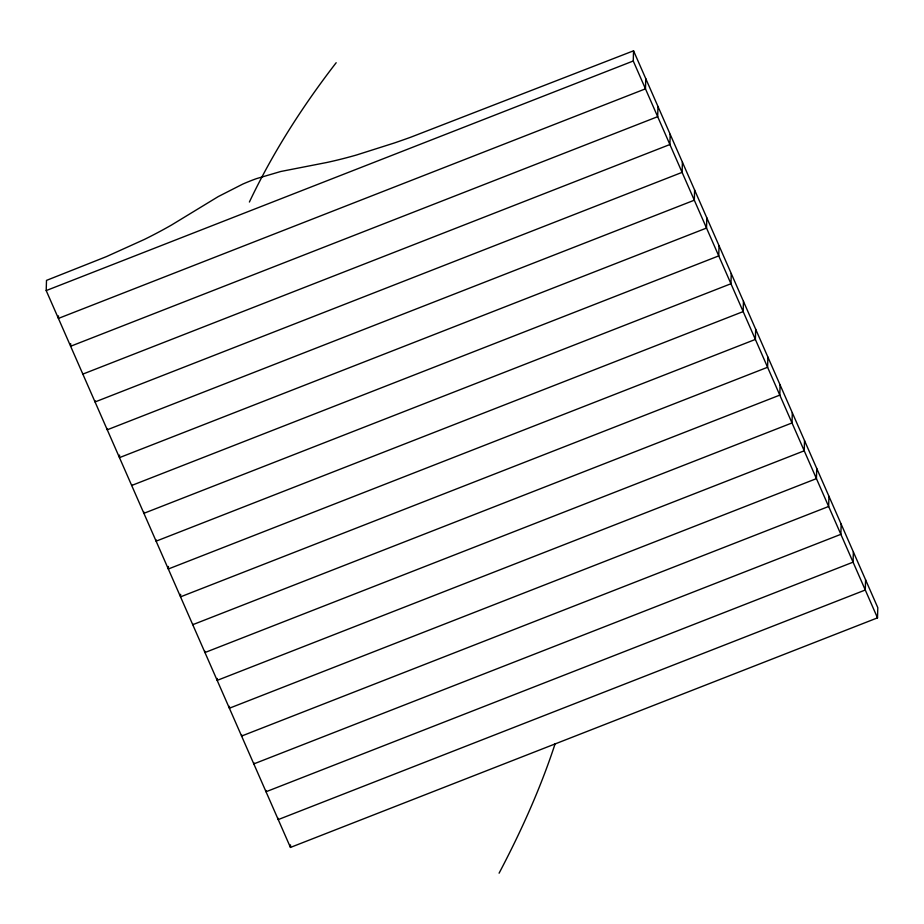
<?xml version="1.0" encoding="UTF-8"?>
<svg xmlns="http://www.w3.org/2000/svg" width="924" height="924" viewBox="0 0 924 924"><rect width="100%" height="100%" fill="white"/><g stroke="black" fill="none" stroke-linecap="round" stroke-linejoin="round"><path stroke-width="1.39" d="M46.2 290.575L46.5 280.388L106.306 256.664L144.421 239.42A160.418 46.916 -23.7 0 0 171.714 224.913L218.226 196.604L242.769 184.095A64.992 19.011 -23.7 0 1 256.364 178.667L280.757 171.494L326.692 162.508A199.318 58.293 -23.7 0 0 356.468 155.013L394.433 142.954A385.366 112.693 -23.7 0 0 410.718 137.226L633.552 50.808L877.8 607.669L877.5 617.856L290.448 847.435L46.2 290.575L633.252 60.996L633.552 50.808M58.489 315.869L58.408 318.422L645.472 88.831L645.772 78.644M70.698 343.716L70.628 346.257L657.68 116.678L657.98 106.491M82.86 373.469L82.837 374.104L669.888 144.525L670.189 134.338M95.091 400.669L95.045 401.952L682.108 172.361L682.409 162.174M107.3 428.517L107.265 429.787L694.317 200.208L694.617 190.021M119.554 455.082L119.473 457.634L706.525 228.055L706.825 217.856M131.705 484.834L131.682 485.47L718.745 255.89L719.045 245.703M143.936 512.046L143.901 513.317L730.953 283.737L731.254 273.55M156.144 539.882L156.11 541.164L743.162 311.584L743.462 301.386M168.399 566.458L168.318 568.999L755.382 339.42L755.682 329.233M180.607 594.294L180.538 596.846L767.59 367.267L767.89 357.08M192.77 624.058L192.746 624.693L779.798 395.114L780.099 384.915M205.001 651.258L204.955 652.529L792.018 422.949L792.318 412.762M217.232 678.47L217.175 680.376L804.226 450.797L804.527 440.609M229.441 706.306L229.383 708.223L816.435 478.632L816.735 468.445M241.638 734.788L241.591 736.058L828.643 506.479L828.955 496.292M253.846 762.635L253.811 763.905L840.863 534.326L841.163 524.139M266.054 790.47L266.02 791.753L853.071 562.162L853.372 551.975M278.274 818.317L278.228 819.588L865.28 590.009L865.592 579.822M290.448 847.435L290.517 844.883M555.174 743.577C540.528 788.403 521.032 831.508 499.087 873.192M249.388 202.033C272.88 152.472 302.668 106.075 336.174 62.728M633.252 60.996L877.5 617.856"/></g></svg>
